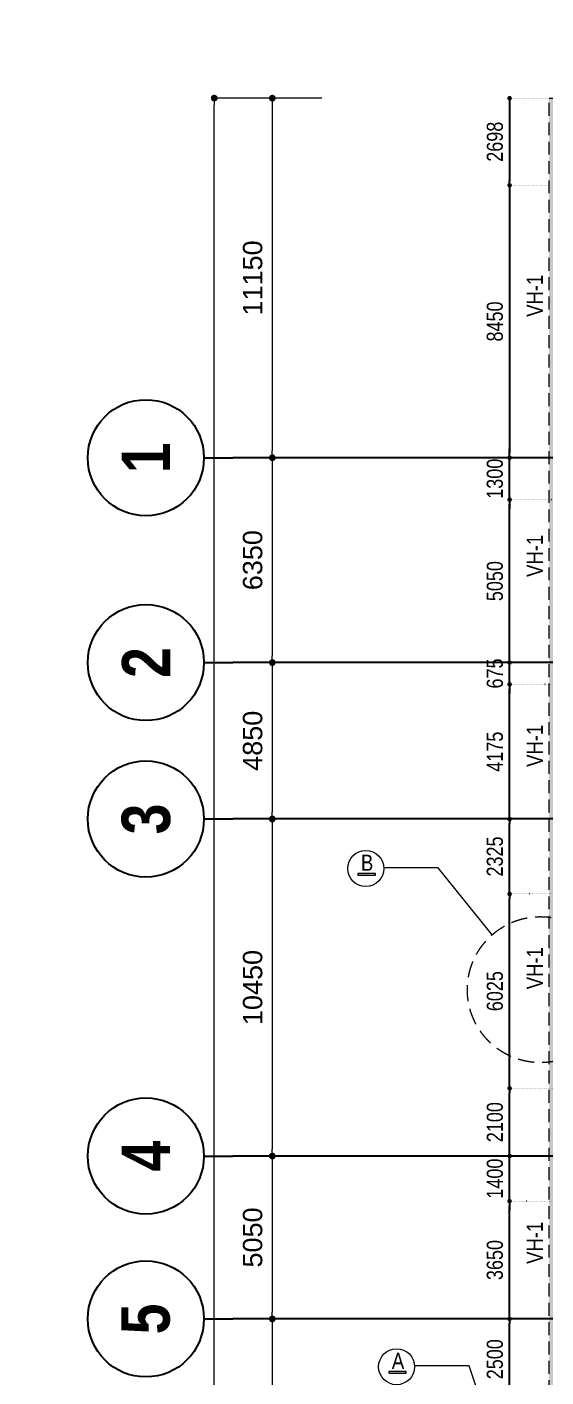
# Model space of a CAD drawing. Header units: millimetres. Extents: x 2356525 to 2927188, y -665534 to -417818.
# Drawn here: x 2675209 to 2691293, y -486232 to -444375 of the extents above; entities that cross this region are included whole.
import ezdxf
from ezdxf.enums import TextEntityAlignment as Align
from ezdxf.xclip import XClip

# ---------------------------------------------------------------- set-up
doc = ezdxf.new("R2010")
doc.units = ezdxf.units.MM
doc.header["$LTSCALE"] = 200
doc.header["$MEASUREMENT"] = 0
doc.header["$XCLIPFRAME"] = 0
for name, pattern in [('CHG_XX_Cot_Ham 2$0$MB_Luoi truc$0$HTT Hidden 21', [3, 2, -1]), ('CHG_XX_Luoi truc$0$MB_Luoi truc$0$Center101', [13, 10, -1, 1, -1]), ('DOT2', [0.125, 0, -0.125]), ('HIDDEN', [0.375, 0.25, -0.125])]:
    doc.linetypes.add(name, pattern=pattern)
doc.layers.get('0').update_dxf_attribs({"lineweight": 9})
doc.layers.get('Defpoints').update_dxf_attribs({"color": 10, "lineweight": 0})
for name, color, linetype, lineweight in [('CHG_XX_Cot_Ham 2$0$MB_Luoi truc$0$Dim 300', 1, 'Continuous', 5), ('CHG_XX_Cot_Ham 2$0$NS-Pier-H2', 150, 'Continuous', 13), ('CHG_XX_Damsan_Ham 2$0$CHG_XX_Damsan_Ham 2$0$CHG_XX_Damsan_Ham 2$0$Start net bao', 3, 'Continuous', 18), ('CHG_XX_Damsan_Ham 2$0$CHG_XX_Damsan_Ham 2$0$DBAO', 3, 'Continuous', 13), ('CHG_XX_Damsan_Ham 2$0$CHG_XX_Damsan_Ham 2$0$Start net bao', 3, 'Continuous', 18), ('CHG_XX_Damsan_Ham 2$0$HATCH', 57, 'Continuous', 9), ('DBAO', 90, 'Continuous', 13), ('DMo', 9, 'HIDDEN', 9), ('STICK', 1, 'Continuous', 9), ('TEXT P X', 1, 'Continuous', 9)]:
    doc.layers.add(name, color=color, linetype=linetype, lineweight=lineweight)
for name, color, linetype in [('CHG_XX_Luoi truc$0$Grid', 34, 'Continuous'), ('CHG_XX_Luoi truc$0$Grid Line', 251, 'CHG_XX_Luoi truc$0$MB_Luoi truc$0$Center101'), ('dim', 1, 'Continuous')]:
    doc.layers.add(name, color=color, linetype=linetype)
doc.styles.add('CHG_XX_Cot_Ham 2$0$MB_Luoi truc$0$Arial_C', font='arial.ttf')
doc.styles.add('CHG_XX_Luoi truc$0$MB_Luoi truc$0$Grid A-F$0$VNI-HelveCB', font='')
doc.styles.add('MB_Luoi truc$0$Arial_C', font='arial.ttf', dxfattribs={"width": 0.8})
doc.styles.add('TTP-HelCon', font='')
doc.styles.get('CHG_XX_Luoi truc$0$MB_Luoi truc$0$Grid A-F$0$VNI-HelveCB').set_extended_font_data('VNI-Helve-Condense', bold=True)
doc.styles.get('TTP-HelCon').set_extended_font_data('VNI-Helve-Condense')
doc.dimstyles.new('200', dxfattribs={"dimscale": 200, "dimtxt": 2.5, "dimasz": 0.7, "dimexe": 0.0003, "dimexo": 0, "dimgap": 1, "dimtad": 1, "dimdec": 0, "dimzin": 12, "dimdsep": 46, "dimtxsty": 'MB_Luoi truc$0$Arial_C', "dimblk": 'MB_Luoi truc$0$_Dot', "dimcen": 0.5, "dimclrd": 256, "dimclre": 8, "dimclrt": 1, "dimadec": 0, "dimazin": 0, "dimtfac": 1, "dimtdec": 0, "dimtix": 1, "dimtmove": 2, "dimatfit": 3, "dimldrblk": 'MB_Luoi truc$0$HTT Arrow 30', "dimfxl": 1, "dimtolj": 1, "dimtzin": 0, "dimlwe": -1, "dimarcsym": 0})
doc.dimstyles.new('CHG_XX_Cot_Ham 2$0$MB_Luoi truc$0$Dim 300 (A1-A2)', dxfattribs={"dimscale": 300, "dimtxt": 2, "dimasz": 0.7, "dimexe": 0, "dimexo": 1, "dimgap": 1, "dimtad": 1, "dimdec": 0, "dimzin": 12, "dimdsep": 46, "dimtxsty": 'CHG_XX_Cot_Ham 2$0$MB_Luoi truc$0$Arial_C', "dimblk": 'CHG_XX_Cot_Ham 2$0$MB_Luoi truc$0$_Dot', "dimcen": 1, "dimclrd": 256, "dimclre": 256, "dimclrt": 3, "dimadec": 0, "dimazin": 0, "dimtfac": 1, "dimtdec": 0, "dimtix": 1, "dimtmove": 2, "dimatfit": 3, "dimldrblk": 'CHG_XX_Cot_Ham 2$0$MB_Luoi truc$0$HTT Arrow 30', "dimfxl": 1, "dimtolj": 1, "dimtzin": 0, "dimarcsym": 0})
doc.dimstyles.new('TTP-100', dxfattribs={"dimscale": 100, "dimtxt": 2.5, "dimasz": 1, "dimexe": 1, "dimexo": 0, "dimgap": 0.09, "dimtad": 0, "dimdec": 4, "dimrnd": 1, "dimdsep": 46, "dimtxsty": 'TTP-HelCon', "dimblk": 'Stick', "dimcen": 0.09, "dimdle": 1.5, "dimclrd": 256, "dimclre": 256, "dimclrt": 7, "dimadec": 0, "dimazin": 0, "dimtfac": 1, "dimtdec": 4, "dimtix": 1, "dimtmove": 0, "dimatfit": 3, "dimfxl": 1, "dimtvp": 1, "dimtolj": 1, "dimtzin": 0, "dimlwd": -1, "dimlwe": -1, "dimarcsym": 1})

# ---------------------------------------------------------------- blocks, each defined once
blk = doc.blocks.new('MB_Luoi truc$0$_Dot')
at = {"color": 0, "linetype": 'ByBlock', "lineweight": -2}
blk.add_line((-0.5, 0), (-1, 0), dxfattribs=at)
at = {"color": 0, "linetype": 'ByBlock', "const_width": 0.5}
blk.add_lwpolyline([(-0.25, 0, 1), (0.25, 0, 1)], format="xyb", close=True, dxfattribs=at)
blk = doc.blocks.new('*D55')
at = {"layer": 'Defpoints', "color": 0, "transparency": 16777216}
for p in [(2691389, -449281), (2690165, -457731), (2691389, -457731)]:
    blk.add_point(p, dxfattribs=at)
at = {"layer": 'dim', "color": 8, "linetype": 'DOT2', "transparency": 16777216}
for p, q in [((2691389, -449281), (2690165, -449281)), ((2691389, -457731), (2690165, -457731))]:
    blk.add_line(p, q, dxfattribs=at)
at = {"layer": 'dim', "lineweight": -2, "transparency": 16777216}
blk.add_line((2690165, -449421), (2690165, -457591), dxfattribs=at)
at = {"layer": 'dim', "lineweight": -2, "transparency": 16777216, "xscale": 140, "yscale": 140, "zscale": 140}
for p, rotation in [((2690165, -449281), 90), ((2690165, -457731), 270)]:
    blk.add_blockref('MB_Luoi truc$0$_Dot', p, dxfattribs=dict(at, rotation=rotation))
at = {"layer": 'dim', "color": 1, "transparency": 16777216, "insert": (2689710, -453506), "char_height": 500, "attachment_point": 5, "rotation": 90, "style": 'MB_Luoi truc$0$Arial_C'}
blk.add_mtext('\\A1;8450', dxfattribs=at)
blk = doc.blocks.new('MB_Luoi truc$0$HTT Arrow 30')
blk.add_hatch(color=256).paths.add_polyline_path([(-2.5, 0.375), (-2.5, -0.375), (0, 0)])
at = {"color": 0, "linetype": 'ByBlock', "lineweight": -2}
for p, q in [((0, 0), (-2.5, 0.375)), ((-2.5, -0.375), (-2.5, 0.375)), ((0, 0), (-2.5, -0.375))]:
    blk.add_line(p, q, dxfattribs=at)
blk = doc.blocks.new('*D56')
at = {"layer": 'Defpoints', "color": 0, "transparency": 16777216}
for p in [(2691389, -446583), (2690165, -449281), (2691389, -449281)]:
    blk.add_point(p, dxfattribs=at)
at = {"layer": 'dim', "color": 8, "linetype": 'DOT2', "transparency": 16777216}
for p, q in [((2691389, -446583), (2690165, -446583)), ((2691389, -449281), (2690165, -449281))]:
    blk.add_line(p, q, dxfattribs=at)
at = {"layer": 'dim', "lineweight": -2, "transparency": 16777216}
blk.add_line((2690165, -446723), (2690165, -449141), dxfattribs=at)
at = {"layer": 'dim', "lineweight": -2, "transparency": 16777216, "xscale": 140, "yscale": 140, "zscale": 140}
for p, rotation in [((2690165, -446583), 90), ((2690165, -449281), 270)]:
    blk.add_blockref('MB_Luoi truc$0$_Dot', p, dxfattribs=dict(at, rotation=rotation))
at = {"layer": 'dim', "color": 1, "transparency": 16777216, "insert": (2689710, -447932), "char_height": 500, "attachment_point": 5, "rotation": 90, "style": 'MB_Luoi truc$0$Arial_C'}
blk.add_mtext('\\A1;2698', dxfattribs=at)
blk = doc.blocks.new('Stick')
at = {"layer": 'STICK'}
h = blk.add_hatch(color=256, dxfattribs=at)
edge = h.paths.add_edge_path()
edge.add_line((0.3, 0.5), (-0.5, -0.3))
edge.add_arc((-0.4, -0.4), 0.141, 135, 315)
edge.add_line((-0.3, -0.5), (0.5, 0.3))
edge.add_arc((0.4, 0.4), 0.141, 315, 495)
blk.add_line((1, 0), (-1, 0), dxfattribs=at)
blk.add_lwpolyline([(0.3, 0.5), (-0.5, -0.3, 1), (-0.3, -0.5), (0.5, 0.3, 1), (0.3, 0.5, 1)], format="xyb", dxfattribs=at)
blk = doc.blocks.new('CHG_XX_Cot_Ham 2$0$MB_Luoi truc$0$_Dot')
at = {"color": 0, "linetype": 'ByBlock', "lineweight": -2}
blk.add_line((-0.5, 0), (-1, 0), dxfattribs=at)
at = {"color": 0, "linetype": 'ByBlock', "const_width": 0.5}
blk.add_lwpolyline([(-0.25, 0, 1), (0.25, 0, 1)], format="xyb", close=True, dxfattribs=at)
blk = doc.blocks.new('*D805')
at = {"layer": 'CHG_XX_Cot_Ham 2$0$MB_Luoi truc$0$Dim 300', "lineweight": -2, "transparency": 16777216}
for p, q in [((-17945, 163400), (-19478, 163400)), ((-19478, 163190), (-19478, 152460)), ((-17945, 152250), (-19478, 152250))]:
    blk.add_line(p, q, dxfattribs=at)
at = {"layer": 'Defpoints', "color": 0, "transparency": 16777216}
for p in [(-17645, 163400), (-19478, 152250), (-17645, 152250)]:
    blk.add_point(p, dxfattribs=at)
at = {"layer": 'CHG_XX_Cot_Ham 2$0$MB_Luoi truc$0$Dim 300', "lineweight": -2, "transparency": 16777216, "xscale": 210, "yscale": 210, "zscale": 210}
for p, rotation in [((-19478, 163400), 90), ((-19478, 152250), 270)]:
    blk.add_blockref('CHG_XX_Cot_Ham 2$0$MB_Luoi truc$0$_Dot', p, dxfattribs=dict(at, rotation=rotation))
at = {"layer": 'CHG_XX_Cot_Ham 2$0$MB_Luoi truc$0$Dim 300', "color": 3, "transparency": 16777216, "insert": (-20085, 157825), "char_height": 600, "attachment_point": 5, "rotation": 90, "style": 'CHG_XX_Cot_Ham 2$0$MB_Luoi truc$0$Arial_C'}
blk.add_mtext('\\A1;11150', dxfattribs=at)
blk = doc.blocks.new('CHG_XX_Cot_Ham 2$0$MB_Luoi truc$0$HTT Arrow 30')
blk.add_hatch(color=256).paths.add_polyline_path([(-2.5, 0.375), (-2.5, -0.375), (0, 0)])
at = {"color": 0, "linetype": 'ByBlock', "lineweight": -2}
for p, q in [((0, 0), (-2.5, 0.375)), ((-2.5, -0.375), (-2.5, 0.375)), ((0, 0), (-2.5, -0.375))]:
    blk.add_line(p, q, dxfattribs=at)
blk = doc.blocks.new('*D806')
at = {"layer": 'CHG_XX_Cot_Ham 2$0$MB_Luoi truc$0$Dim 300', "lineweight": -2, "transparency": 16777216}
for p, q in [((-17945, 152250), (-19478, 152250)), ((-19478, 152040), (-19478, 146110)), ((-17945, 145900), (-19478, 145900))]:
    blk.add_line(p, q, dxfattribs=at)
at = {"layer": 'Defpoints', "color": 0, "transparency": 16777216}
for p in [(-17645, 152250), (-19478, 145900), (-17645, 145900)]:
    blk.add_point(p, dxfattribs=at)
at = {"layer": 'CHG_XX_Cot_Ham 2$0$MB_Luoi truc$0$Dim 300', "lineweight": -2, "transparency": 16777216, "xscale": 210, "yscale": 210, "zscale": 210}
for p, rotation in [((-19478, 152250), 90), ((-19478, 145900), 270)]:
    blk.add_blockref('CHG_XX_Cot_Ham 2$0$MB_Luoi truc$0$_Dot', p, dxfattribs=dict(at, rotation=rotation))
at = {"layer": 'CHG_XX_Cot_Ham 2$0$MB_Luoi truc$0$Dim 300', "color": 3, "transparency": 16777216, "insert": (-20085, 149075), "char_height": 600, "attachment_point": 5, "rotation": 90, "style": 'CHG_XX_Cot_Ham 2$0$MB_Luoi truc$0$Arial_C'}
blk.add_mtext('\\A1;6350', dxfattribs=at)
blk = doc.blocks.new('*D807')
at = {"layer": 'CHG_XX_Cot_Ham 2$0$MB_Luoi truc$0$Dim 300', "lineweight": -2, "transparency": 16777216}
for p, q in [((-17945, 145900), (-19478, 145900)), ((-19478, 145690), (-19478, 141260)), ((-17945, 141050), (-19478, 141050))]:
    blk.add_line(p, q, dxfattribs=at)
at = {"layer": 'Defpoints', "color": 0, "transparency": 16777216}
for p in [(-17645, 145900), (-19478, 141050), (-17645, 141050)]:
    blk.add_point(p, dxfattribs=at)
at = {"layer": 'CHG_XX_Cot_Ham 2$0$MB_Luoi truc$0$Dim 300', "lineweight": -2, "transparency": 16777216, "xscale": 210, "yscale": 210, "zscale": 210}
for p, rotation in [((-19478, 145900), 90), ((-19478, 141050), 270)]:
    blk.add_blockref('CHG_XX_Cot_Ham 2$0$MB_Luoi truc$0$_Dot', p, dxfattribs=dict(at, rotation=rotation))
at = {"layer": 'CHG_XX_Cot_Ham 2$0$MB_Luoi truc$0$Dim 300', "color": 3, "transparency": 16777216, "insert": (-20085, 143475), "char_height": 600, "attachment_point": 5, "rotation": 90, "style": 'CHG_XX_Cot_Ham 2$0$MB_Luoi truc$0$Arial_C'}
blk.add_mtext('\\A1;4850', dxfattribs=at)
blk = doc.blocks.new('*D808')
at = {"layer": 'CHG_XX_Cot_Ham 2$0$MB_Luoi truc$0$Dim 300', "lineweight": -2, "transparency": 16777216}
for p, q in [((-17945, 141050), (-19478, 141050)), ((-19478, 140840), (-19478, 130810)), ((-17945, 130600), (-19478, 130600))]:
    blk.add_line(p, q, dxfattribs=at)
at = {"layer": 'Defpoints', "color": 0, "transparency": 16777216}
for p in [(-17645, 141050), (-19478, 130600), (-17645, 130600)]:
    blk.add_point(p, dxfattribs=at)
at = {"layer": 'CHG_XX_Cot_Ham 2$0$MB_Luoi truc$0$Dim 300', "lineweight": -2, "transparency": 16777216, "xscale": 210, "yscale": 210, "zscale": 210}
for p, rotation in [((-19478, 141050), 90), ((-19478, 130600), 270)]:
    blk.add_blockref('CHG_XX_Cot_Ham 2$0$MB_Luoi truc$0$_Dot', p, dxfattribs=dict(at, rotation=rotation))
at = {"layer": 'CHG_XX_Cot_Ham 2$0$MB_Luoi truc$0$Dim 300', "color": 3, "transparency": 16777216, "insert": (-20085, 135825), "char_height": 600, "attachment_point": 5, "rotation": 90, "style": 'CHG_XX_Cot_Ham 2$0$MB_Luoi truc$0$Arial_C'}
blk.add_mtext('\\A1;10450', dxfattribs=at)
blk = doc.blocks.new('*D809')
at = {"layer": 'CHG_XX_Cot_Ham 2$0$MB_Luoi truc$0$Dim 300', "lineweight": -2, "transparency": 16777216}
for p, q in [((-17945, 130600), (-19478, 130600)), ((-19478, 130390), (-19478, 125760)), ((-17945, 125550), (-19478, 125550))]:
    blk.add_line(p, q, dxfattribs=at)
at = {"layer": 'Defpoints', "color": 0, "transparency": 16777216}
for p in [(-17645, 130600), (-19478, 125550), (-17645, 125550)]:
    blk.add_point(p, dxfattribs=at)
at = {"layer": 'CHG_XX_Cot_Ham 2$0$MB_Luoi truc$0$Dim 300', "lineweight": -2, "transparency": 16777216, "xscale": 210, "yscale": 210, "zscale": 210}
for p, rotation in [((-19478, 130600), 90), ((-19478, 125550), 270)]:
    blk.add_blockref('CHG_XX_Cot_Ham 2$0$MB_Luoi truc$0$_Dot', p, dxfattribs=dict(at, rotation=rotation))
at = {"layer": 'CHG_XX_Cot_Ham 2$0$MB_Luoi truc$0$Dim 300', "color": 3, "transparency": 16777216, "insert": (-20085, 128075), "char_height": 600, "attachment_point": 5, "rotation": 90, "style": 'CHG_XX_Cot_Ham 2$0$MB_Luoi truc$0$Arial_C'}
blk.add_mtext('\\A1;5050', dxfattribs=at)
blk = doc.blocks.new('*D810')
at = {"layer": 'CHG_XX_Cot_Ham 2$0$MB_Luoi truc$0$Dim 300', "lineweight": -2, "transparency": 16777216}
for p, q in [((-17945, 125550), (-19478, 125550)), ((-19478, 125340), (-19478, 116360)), ((-17945, 116150), (-19478, 116150))]:
    blk.add_line(p, q, dxfattribs=at)
at = {"layer": 'Defpoints', "color": 0, "transparency": 16777216}
for p in [(-17645, 125550), (-19478, 116150), (-17645, 116150)]:
    blk.add_point(p, dxfattribs=at)
at = {"layer": 'CHG_XX_Cot_Ham 2$0$MB_Luoi truc$0$Dim 300', "lineweight": -2, "transparency": 16777216, "xscale": 210, "yscale": 210, "zscale": 210}
for p, rotation in [((-19478, 125550), 90), ((-19478, 116150), 270)]:
    blk.add_blockref('CHG_XX_Cot_Ham 2$0$MB_Luoi truc$0$_Dot', p, dxfattribs=dict(at, rotation=rotation))
at = {"layer": 'CHG_XX_Cot_Ham 2$0$MB_Luoi truc$0$Dim 300', "color": 3, "transparency": 16777216, "insert": (-20085, 120850), "char_height": 600, "attachment_point": 5, "rotation": 90, "style": 'CHG_XX_Cot_Ham 2$0$MB_Luoi truc$0$Arial_C'}
blk.add_mtext('\\A1;9400', dxfattribs=at)
blk = doc.blocks.new('*D826')
at = {"layer": 'CHG_XX_Cot_Ham 2$0$MB_Luoi truc$0$Dim 300', "lineweight": -2, "transparency": 16777216}
for p, q in [((-17945, 163400), (-21278, 163400)), ((-21278, -8790), (-21278, 163190)), ((-17945, -9000), (-21278, -9000))]:
    blk.add_line(p, q, dxfattribs=at)
at = {"layer": 'Defpoints', "color": 0, "transparency": 16777216}
for p in [(-21278, 163400), (-17645, 163400), (-17645, -9000)]:
    blk.add_point(p, dxfattribs=at)
at = {"layer": 'CHG_XX_Cot_Ham 2$0$MB_Luoi truc$0$Dim 300', "lineweight": -2, "transparency": 16777216, "xscale": 210, "yscale": 210, "zscale": 210}
for p, rotation in [((-21278, 163400), 90), ((-21278, -9000), 270)]:
    blk.add_blockref('CHG_XX_Cot_Ham 2$0$MB_Luoi truc$0$_Dot', p, dxfattribs=dict(at, rotation=rotation))
at = {"layer": 'CHG_XX_Cot_Ham 2$0$MB_Luoi truc$0$Dim 300', "color": 3, "transparency": 16777216, "insert": (-21885, 77200), "char_height": 600, "attachment_point": 5, "rotation": 90, "style": 'CHG_XX_Cot_Ham 2$0$MB_Luoi truc$0$Arial_C'}
blk.add_mtext('\\A1;172400', dxfattribs=at)
blk = doc.blocks.new('*U837')
at = {"layer": 'CHG_XX_Luoi truc$0$Grid', "lineweight": -2}
blk.add_line((0, 441), (0, 438), dxfattribs=at)
blk.add_circle((0, 447), 6, dxfattribs=at)
at = {"layer": 'CHG_XX_Luoi truc$0$Grid Line'}
blk.add_line((0, 0), (0, 438), dxfattribs=at)
at = {"layer": 'CHG_XX_Luoi truc$0$Grid', "lineweight": -2, "style": 'CHG_XX_Luoi truc$0$MB_Luoi truc$0$Grid A-F$0$VNI-HelveCB'}
for tag, p in [('GRIDSUB', (0, 447)), ('GRID', (0, -9))]:
    blk.add_attdef(tag, text='', height=5, dxfattribs=at).set_placement(p, align=Align.MIDDLE)
blk = doc.blocks.new('CHG_XX_Luoi truc')
at = {"layer": 'CHG_XX_Luoi truc$0$Grid'}
ref = blk.add_blockref('*U837', (110703, 152250), dxfattribs=dict(at, xscale=300.0000000000013, yscale=300.0000000000013, zscale=300.0000000000013, rotation=90))
ref.add_attrib('GRIDSUB', '1', dxfattribs={"lineweight": -2, "height": 1500, "rotation": 90, "style": 'CHG_XX_Luoi truc$0$MB_Luoi truc$0$Grid A-F$0$VNI-HelveCB'}).set_placement((-23397, 152250), align=Align.MIDDLE)
ref = blk.add_blockref('*U837', (110703, 145900), dxfattribs=dict(at, xscale=300.0000000000013, yscale=300.0000000000013, zscale=300.0000000000013, rotation=90))
ref.add_attrib('GRIDSUB', '2', dxfattribs={"lineweight": -2, "height": 1500, "rotation": 90, "style": 'CHG_XX_Luoi truc$0$MB_Luoi truc$0$Grid A-F$0$VNI-HelveCB'}).set_placement((-23397, 145900), align=Align.MIDDLE)
ref = blk.add_blockref('*U837', (110703, 141050), dxfattribs=dict(at, xscale=300.0000000000013, yscale=300.0000000000013, zscale=300.0000000000013, rotation=90))
ref.add_attrib('GRIDSUB', '3', dxfattribs={"lineweight": -2, "height": 1500, "rotation": 90, "style": 'CHG_XX_Luoi truc$0$MB_Luoi truc$0$Grid A-F$0$VNI-HelveCB'}).set_placement((-23397, 141050), align=Align.MIDDLE)
ref = blk.add_blockref('*U837', (110703, 130600), dxfattribs=dict(at, xscale=300.0000000000013, yscale=300.0000000000013, zscale=300.0000000000013, rotation=90))
ref.add_attrib('GRIDSUB', '4', dxfattribs={"lineweight": -2, "height": 1500, "rotation": 90, "style": 'CHG_XX_Luoi truc$0$MB_Luoi truc$0$Grid A-F$0$VNI-HelveCB'}).set_placement((-23397, 130600), align=Align.MIDDLE)
ref = blk.add_blockref('*U837', (110703, 125550), dxfattribs=dict(at, xscale=300.0000000000013, yscale=300.0000000000013, zscale=300.0000000000013, rotation=90))
ref.add_attrib('GRIDSUB', '5', dxfattribs={"lineweight": -2, "height": 1500, "rotation": 90, "style": 'CHG_XX_Luoi truc$0$MB_Luoi truc$0$Grid A-F$0$VNI-HelveCB'}).set_placement((-23397, 125550), align=Align.MIDDLE)
blk = doc.blocks.new('*D325')
at = {"layer": 'Defpoints', "color": 0, "transparency": 16777216}
for p in [(2690165, -484431), (2691689, -484431), (2692342, -486931)]:
    blk.add_point(p, dxfattribs=at)
at = {"layer": 'dim', "color": 8, "linetype": 'DOT2', "transparency": 16777216}
for p, q in [((2691689, -484431), (2690165, -484431)), ((2692342, -486931), (2690165, -486931))]:
    blk.add_line(p, q, dxfattribs=at)
at = {"layer": 'dim', "lineweight": -2, "transparency": 16777216}
blk.add_line((2690165, -486791), (2690165, -484571), dxfattribs=at)
at = {"layer": 'dim', "lineweight": -2, "transparency": 16777216, "xscale": 140, "yscale": 140, "zscale": 140}
for p, rotation in [((2690165, -484431), 90), ((2690165, -486931), 270)]:
    blk.add_blockref('MB_Luoi truc$0$_Dot', p, dxfattribs=dict(at, rotation=rotation))
at = {"layer": 'dim', "color": 1, "transparency": 16777216, "insert": (2689710, -485681), "char_height": 500, "attachment_point": 5, "rotation": 90, "style": 'MB_Luoi truc$0$Arial_C'}
blk.add_mtext('\\A1;2500', dxfattribs=at)
blk = doc.blocks.new('*D326')
at = {"layer": 'Defpoints', "color": 0, "transparency": 16777216}
for p in [(2690165, -480781), (2692491, -480781), (2691689, -484431)]:
    blk.add_point(p, dxfattribs=at)
at = {"layer": 'dim', "color": 8, "linetype": 'DOT2', "transparency": 16777216}
for p, q in [((2692491, -480781), (2690165, -480781)), ((2691689, -484431), (2690165, -484431))]:
    blk.add_line(p, q, dxfattribs=at)
at = {"layer": 'dim', "lineweight": -2, "transparency": 16777216}
blk.add_line((2690165, -484291), (2690165, -480921), dxfattribs=at)
at = {"layer": 'dim', "lineweight": -2, "transparency": 16777216, "xscale": 140, "yscale": 140, "zscale": 140}
for p, rotation in [((2690165, -480781), 90), ((2690165, -484431), 270)]:
    blk.add_blockref('MB_Luoi truc$0$_Dot', p, dxfattribs=dict(at, rotation=rotation))
at = {"layer": 'dim', "color": 1, "transparency": 16777216, "insert": (2689709, -482606), "char_height": 500, "attachment_point": 5, "rotation": 90, "style": 'MB_Luoi truc$0$Arial_C'}
blk.add_mtext('\\A1;3650', dxfattribs=at)
blk = doc.blocks.new('*D327')
at = {"layer": 'Defpoints', "color": 0, "transparency": 16777216}
for p in [(2690165, -479381), (2691689, -479381), (2692491, -480781)]:
    blk.add_point(p, dxfattribs=at)
at = {"layer": 'dim', "lineweight": -2, "transparency": 16777216}
for p, q in [((2690165, -479241), (2690165, -479101)), ((2690165, -480781), (2690165, -479381)), ((2690165, -480921), (2690165, -481061))]:
    blk.add_line(p, q, dxfattribs=at)
at = {"layer": 'dim', "color": 8, "linetype": 'DOT2', "transparency": 16777216}
for p, q in [((2691689, -479381), (2690165, -479381)), ((2692491, -480781), (2690165, -480781))]:
    blk.add_line(p, q, dxfattribs=at)
at = {"layer": 'dim', "lineweight": -2, "transparency": 16777216, "xscale": 140, "yscale": 140, "zscale": 140}
for p, rotation in [((2690165, -479381), 270), ((2690165, -480781), 90)]:
    blk.add_blockref('MB_Luoi truc$0$_Dot', p, dxfattribs=dict(at, rotation=rotation))
at = {"layer": 'dim', "color": 1, "transparency": 16777216, "insert": (2689710, -480081), "char_height": 500, "attachment_point": 5, "rotation": 90, "style": 'MB_Luoi truc$0$Arial_C'}
blk.add_mtext('\\A1;1400', dxfattribs=at)
blk = doc.blocks.new('*D328')
at = {"layer": 'Defpoints', "color": 0, "transparency": 16777216}
for p in [(2690165, -477281), (2692539, -477281), (2691689, -479381)]:
    blk.add_point(p, dxfattribs=at)
at = {"layer": 'dim', "color": 8, "linetype": 'DOT2', "transparency": 16777216}
for p, q in [((2692539, -477281), (2690165, -477281)), ((2691689, -479381), (2690165, -479381))]:
    blk.add_line(p, q, dxfattribs=at)
at = {"layer": 'dim', "lineweight": -2, "transparency": 16777216}
blk.add_line((2690165, -479241), (2690165, -477421), dxfattribs=at)
at = {"layer": 'dim', "lineweight": -2, "transparency": 16777216, "xscale": 140, "yscale": 140, "zscale": 140}
for p, rotation in [((2690165, -477281), 90), ((2690165, -479381), 270)]:
    blk.add_blockref('MB_Luoi truc$0$_Dot', p, dxfattribs=dict(at, rotation=rotation))
at = {"layer": 'dim', "color": 1, "transparency": 16777216, "insert": (2689710, -478331), "char_height": 500, "attachment_point": 5, "rotation": 90, "style": 'MB_Luoi truc$0$Arial_C'}
blk.add_mtext('\\A1;2100', dxfattribs=at)
blk = doc.blocks.new('*D329')
at = {"layer": 'Defpoints', "color": 0, "transparency": 16777216}
for p in [(2690165, -471256), (2692519, -471256), (2692539, -477281)]:
    blk.add_point(p, dxfattribs=at)
at = {"layer": 'dim', "color": 8, "linetype": 'DOT2', "transparency": 16777216}
for p, q in [((2692519, -471256), (2690165, -471256)), ((2692539, -477281), (2690165, -477281))]:
    blk.add_line(p, q, dxfattribs=at)
at = {"layer": 'dim', "lineweight": -2, "transparency": 16777216}
blk.add_line((2690165, -477141), (2690165, -471396), dxfattribs=at)
at = {"layer": 'dim', "lineweight": -2, "transparency": 16777216, "xscale": 140, "yscale": 140, "zscale": 140}
for p, rotation in [((2690165, -471256), 90), ((2690165, -477281), 270)]:
    blk.add_blockref('MB_Luoi truc$0$_Dot', p, dxfattribs=dict(at, rotation=rotation))
at = {"layer": 'dim', "color": 1, "transparency": 16777216, "insert": (2689710, -474269), "char_height": 500, "attachment_point": 5, "rotation": 90, "style": 'MB_Luoi truc$0$Arial_C'}
blk.add_mtext('\\A1;6025', dxfattribs=at)
blk = doc.blocks.new('*D330')
at = {"layer": 'Defpoints', "color": 0, "transparency": 16777216}
for p in [(2690165, -468931), (2691689, -468931), (2692519, -471256)]:
    blk.add_point(p, dxfattribs=at)
at = {"layer": 'dim', "color": 8, "linetype": 'DOT2', "transparency": 16777216}
for p, q in [((2691689, -468931), (2690165, -468931)), ((2692519, -471256), (2690165, -471256))]:
    blk.add_line(p, q, dxfattribs=at)
at = {"layer": 'dim', "lineweight": -2, "transparency": 16777216}
blk.add_line((2690165, -471116), (2690165, -469071), dxfattribs=at)
at = {"layer": 'dim', "lineweight": -2, "transparency": 16777216, "xscale": 140, "yscale": 140, "zscale": 140}
for p, rotation in [((2690165, -468931), 90), ((2690165, -471256), 270)]:
    blk.add_blockref('MB_Luoi truc$0$_Dot', p, dxfattribs=dict(at, rotation=rotation))
at = {"layer": 'dim', "color": 1, "transparency": 16777216, "insert": (2689709, -470094), "char_height": 500, "attachment_point": 5, "rotation": 90, "style": 'MB_Luoi truc$0$Arial_C'}
blk.add_mtext('\\A1;2325', dxfattribs=at)
blk = doc.blocks.new('*D331')
at = {"layer": 'Defpoints', "color": 0, "transparency": 16777216}
for p in [(2690165, -464756), (2691689, -464756), (2691689, -468931)]:
    blk.add_point(p, dxfattribs=at)
at = {"layer": 'dim', "color": 8, "linetype": 'DOT2', "transparency": 16777216}
for p, q in [((2691689, -464756), (2690165, -464756)), ((2691689, -468931), (2690165, -468931))]:
    blk.add_line(p, q, dxfattribs=at)
at = {"layer": 'dim', "lineweight": -2, "transparency": 16777216}
blk.add_line((2690165, -468791), (2690165, -464896), dxfattribs=at)
at = {"layer": 'dim', "lineweight": -2, "transparency": 16777216, "xscale": 140, "yscale": 140, "zscale": 140}
for p, rotation in [((2690165, -464756), 90), ((2690165, -468931), 270)]:
    blk.add_blockref('MB_Luoi truc$0$_Dot', p, dxfattribs=dict(at, rotation=rotation))
at = {"layer": 'dim', "color": 1, "transparency": 16777216, "insert": (2689710, -466844), "char_height": 500, "attachment_point": 5, "rotation": 90, "style": 'MB_Luoi truc$0$Arial_C'}
blk.add_mtext('\\A1;4175', dxfattribs=at)
blk = doc.blocks.new('*D332')
at = {"layer": 'Defpoints', "color": 0, "transparency": 16777216}
for p in [(2690165, -464081), (2691689, -464081), (2691689, -464756)]:
    blk.add_point(p, dxfattribs=at)
at = {"layer": 'dim', "lineweight": -2, "transparency": 16777216}
for p, q in [((2690165, -463941), (2690165, -463801)), ((2690165, -464756), (2690165, -464081)), ((2690165, -464896), (2690165, -465036))]:
    blk.add_line(p, q, dxfattribs=at)
at = {"layer": 'dim', "color": 8, "linetype": 'DOT2', "transparency": 16777216}
for p, q in [((2691689, -464081), (2690165, -464081)), ((2691689, -464756), (2690165, -464756))]:
    blk.add_line(p, q, dxfattribs=at)
at = {"layer": 'dim', "lineweight": -2, "transparency": 16777216, "xscale": 140, "yscale": 140, "zscale": 140}
for p, rotation in [((2690165, -464081), 270), ((2690165, -464756), 90)]:
    blk.add_blockref('MB_Luoi truc$0$_Dot', p, dxfattribs=dict(at, rotation=rotation))
at = {"layer": 'dim', "color": 1, "transparency": 16777216, "insert": (2689710, -464419), "char_height": 500, "attachment_point": 5, "rotation": 90, "style": 'MB_Luoi truc$0$Arial_C'}
blk.add_mtext('\\A1;675', dxfattribs=at)
blk = doc.blocks.new('*D333')
at = {"layer": 'Defpoints', "color": 0, "transparency": 16777216}
for p in [(2690165, -459031), (2692498, -459031), (2691689, -464081)]:
    blk.add_point(p, dxfattribs=at)
at = {"layer": 'dim', "color": 8, "linetype": 'DOT2', "transparency": 16777216}
for p, q in [((2692498, -459031), (2690165, -459031)), ((2691689, -464081), (2690165, -464081))]:
    blk.add_line(p, q, dxfattribs=at)
at = {"layer": 'dim', "lineweight": -2, "transparency": 16777216}
blk.add_line((2690165, -463941), (2690165, -459171), dxfattribs=at)
at = {"layer": 'dim', "lineweight": -2, "transparency": 16777216, "xscale": 140, "yscale": 140, "zscale": 140}
for p, rotation in [((2690165, -459031), 90), ((2690165, -464081), 270)]:
    blk.add_blockref('MB_Luoi truc$0$_Dot', p, dxfattribs=dict(at, rotation=rotation))
at = {"layer": 'dim', "color": 1, "transparency": 16777216, "insert": (2689710, -461556), "char_height": 500, "attachment_point": 5, "rotation": 90, "style": 'MB_Luoi truc$0$Arial_C'}
blk.add_mtext('\\A1;5050', dxfattribs=at)
blk = doc.blocks.new('*D334')
at = {"layer": 'Defpoints', "color": 0, "transparency": 16777216}
for p in [(2690165, -457731), (2691689, -457731), (2692498, -459031)]:
    blk.add_point(p, dxfattribs=at)
at = {"layer": 'dim', "lineweight": -2, "transparency": 16777216}
for p, q in [((2690165, -457591), (2690165, -457451)), ((2690165, -459031), (2690165, -457731)), ((2690165, -459171), (2690165, -459311))]:
    blk.add_line(p, q, dxfattribs=at)
at = {"layer": 'dim', "color": 8, "linetype": 'DOT2', "transparency": 16777216}
for p, q in [((2691689, -457731), (2690165, -457731)), ((2692498, -459031), (2690165, -459031))]:
    blk.add_line(p, q, dxfattribs=at)
at = {"layer": 'dim', "lineweight": -2, "transparency": 16777216, "xscale": 140, "yscale": 140, "zscale": 140}
for p, rotation in [((2690165, -457731), 270), ((2690165, -459031), 90)]:
    blk.add_blockref('MB_Luoi truc$0$_Dot', p, dxfattribs=dict(at, rotation=rotation))
at = {"layer": 'dim', "color": 1, "transparency": 16777216, "insert": (2689709, -458381), "char_height": 500, "attachment_point": 5, "rotation": 90, "style": 'MB_Luoi truc$0$Arial_C'}
blk.add_mtext('\\A1;1300', dxfattribs=at)
blk = doc.blocks.new('CHG_XX_Cot_Ham 2')
at = {"layer": 'CHG_XX_Cot_Ham 2$0$NS-Pier-H2'}
h = blk.add_hatch(color=256, dxfattribs=at)
h.dxf.hatch_style = 1
h.paths.add_polyline_path([(99639.2, 163400), (-10900, 163400), (-10900, 85450), (-300, 85450), (-300, 84050), (32350, 84050), (32350, -9000), (103575.5, -9000), (106050, -6022), (106050, 158254.3)])
h.paths.add_polyline_path([(99533.7, 163100), (105750, 158110.4), (105750, 90450), (105650, 90450), (105750, 90450), (105750, 13850), (105750, 13722.3), (105750, -5913.6), (103434.7, -8700), (93599.8, -8700), (93299.8, -8700), (32650, -8700), (32650, 84350), (0, 84350), (0, 85750), (-10600, 85750), (-10600, 163100), (93600, 163100)], flags=16)
blk.add_line((103575.5, -9000), (32350, -9000), dxfattribs=at)
at = {"layer": 'CHG_XX_Cot_Ham 2$0$NS-Pier-H2', "linetype": 'CHG_XX_Cot_Ham 2$0$MB_Luoi truc$0$HTT Hidden 21'}
blk.add_lwpolyline([(99639.2, 163400), (106050, 158254.3), (106050, -6022), (103575.5, -9000), (32350, -9000), (32350, 84050), (-300, 84050), (-300, 85450), (-10900, 85450), (-10900, 163400)], close=True, dxfattribs=at)
at = {"layer": 'CHG_XX_Cot_Ham 2$0$NS-Pier-H2'}
blk.add_blockref('CHG_XX_Luoi truc', (0, 0), dxfattribs=at)
at = {"layer": 'CHG_XX_Cot_Ham 2$0$MB_Luoi truc$0$Dim 300'}
for base, p1, p2, picture, middle in [((-21278.2, 163400), (-17645.1, -9000), (-17645.1, 163400), '*D826', (-21884.5, 77200)), ((-19478.2, 152250), (-17645.1, 163400), (-17645.1, 152250), '*D805', (-20084.5, 157825)), ((-19478.2, 145900), (-17645.1, 152250), (-17645.1, 145900), '*D806', (-20084.7, 149075)), ((-19478.2, 141050), (-17645.1, 145900), (-17645.1, 141050), '*D807', (-20084.5, 143475)), ((-19478.2, 130600), (-17645.1, 141050), (-17645.1, 130600), '*D808', (-20084.5, 135825)), ((-19478.2, 125550), (-17645.1, 130600), (-17645.1, 125550), '*D809', (-20084.5, 128075)), ((-19478.2, 116150), (-17645.1, 125550), (-17645.1, 116150), '*D810', (-20084.5, 120850))]:
    dim = blk.add_linear_dim(base=base, p1=p1, p2=p2, angle=90, dimstyle='CHG_XX_Cot_Ham 2$0$MB_Luoi truc$0$Dim 300 (A1-A2)', dxfattribs=at)
    dim.commit()
    dim.dimension.update_dxf_attribs({"geometry": picture, "text_midpoint": middle})
blk = doc.blocks.new('CHG_XX_Damsan_Ham 2', base_point=(3089256, -609981))
at = {"layer": 'CHG_XX_Damsan_Ham 2$0$CHG_XX_Damsan_Ham 2$0$CHG_XX_Damsan_Ham 2$0$Start net bao'}
blk.add_lwpolyline([(-10900, 163400), (99639, 163400), (106050, 158250), (106050, -6022), (103576, -9000), (32350, -9000), (32350, 84050), (-300, 84050)], dxfattribs=at)
at = {"layer": 'CHG_XX_Damsan_Ham 2$0$CHG_XX_Damsan_Ham 2$0$Start net bao'}
blk.add_lwpolyline([(-10900, 163400), (99639, 163400), (106050, 158250), (106050, -6022), (103576, -9000), (32350, -9000), (32350, 84050), (-300, 84050)], dxfattribs=at)
at = {"layer": 'CHG_XX_Damsan_Ham 2$0$CHG_XX_Damsan_Ham 2$0$DBAO'}
blk.add_blockref('CHG_XX_Cot_Ham 2', (0, 0), dxfattribs=at)
at = {"layer": 'CHG_XX_Damsan_Ham 2$0$HATCH'}
blk.add_blockref('CHG_XX_Cot_Ham 2', (0, 0), dxfattribs=at)

msp = doc.modelspace()

# ---------------------------------------------------------------- hatches: boundary and pattern name
at = {"layer": 'TEXT P X'}
h = msp.add_hatch(color=256, dxfattribs=at)
h.dxf.hatch_style = 1
h.paths.add_polyline_path([(2685466.6, -470620.7), (2685466.6, -470669.7), (2686006, -470669.7), (2686006, -470620.7)])
h = msp.add_hatch(color=256, dxfattribs=at)
h.dxf.hatch_style = 1
h.paths.add_polyline_path([(2686963.9, -486065.9), (2686424.5, -486065.9), (2686424.5, -486115), (2686963.9, -486115)])

# ---------------------------------------------------------------- linework, layer by layer
at = {"layer": 'DMo', "linetype": 'Continuous'}
for centre in [(2685706.1, -470467.6), (2686664, -485912.9)]:
    msp.add_circle(centre, 558.7, dxfattribs=at)
at = {"layer": 'DMo', "ltscale": 10}
msp.add_circle((2691119.1, -474221.9), 2262.8, dxfattribs=at)
at = {"layer": 'TEXT P X'}
for points in [[(2686006, -470620.7), (2685466.6, -470620.7), (2685466.6, -470669.7), (2686006, -470669.7)], [(2686963.9, -486065.9), (2686424.5, -486065.9), (2686424.5, -486115), (2686963.9, -486115)]]:
    msp.add_lwpolyline(points, close=True, dxfattribs=at)

# ---------------------------------------------------------------- block references
msp.add_blockref('CHG_XX_Damsan_Ham 2', (5791545.2, -1219962))
ref = msp.add_blockref('CHG_XX_Damsan_Ham 2', (14645813.1, -2852377.3), dxfattribs=dict(xscale=4, yscale=4, zscale=4))
XClip(ref).set_block_clipping_path([(88044.093317966, -9310.2364550614), (91922.3408475821, -6235.1632990871)])
at = {"layer": 'DBAO'}
msp.add_blockref('CHG_XX_Cot_Ham 2', (2702289.2, -609981), dxfattribs=at)

# ---------------------------------------------------------------- texts
at = {"layer": 'TEXT P X', "style": 'TTP-HelCon'}
for s, rotation, p in [('VH-1', 90, (2691196.6, -453361)), ('VH-1', 90, (2691196.6, -461425.4)), ('VH-1', 90, (2691196.6, -467314.6)), ('B', 359.99941, (2685558.4, -470536.1)), ('VH-1', 90, (2691196.6, -474210.6)), ('VH-1', 90, (2691196.6, -482725.1)), ('A', 359.99941, (2686516.4, -485981.4))]:
    msp.add_text(s, height=500, rotation=rotation, dxfattribs=at).set_placement(p)

# ---------------------------------------------------------------- dimensions: what is measured, and where the dimension line sits
at = {"layer": 'dim'}
for base, p1, p2, picture, middle in [((2690164.8, -449281), (2691389.2, -446583), (2691389.2, -449281), '*D56', (2689709.5, -447932)), ((2690164.8, -457731), (2691389.2, -449281), (2691389.2, -457731), '*D55', (2689709.5, -453506)), ((2690164.8, -457731), (2692497.9, -459031), (2691689.2, -457731), '*D334', (2689709.4, -458381)), ((2690164.8, -459031), (2691689.2, -464081), (2692497.9, -459031), '*D333', (2689709.5, -461556)), ((2690164.8, -464081), (2691689.2, -464756), (2691689.2, -464081), '*D332', (2689709.5, -464418.5)), ((2690164.8, -464756), (2691689.2, -468931), (2691689.2, -464756), '*D331', (2689709.5, -466843.5)), ((2690164.8, -468931), (2692518.8, -471256), (2691689.2, -468931), '*D330', (2689709.4, -470093.5)), ((2690164.8, -471256), (2692539.4, -477281), (2692518.8, -471256), '*D329', (2689709.5, -474268.5)), ((2690164.8, -477281), (2691689.2, -479381), (2692539.4, -477281), '*D328', (2689709.5, -478331)), ((2690164.8, -479381), (2692490.7, -480781), (2691689.2, -479381), '*D327', (2689709.5, -480081)), ((2690164.8, -480781), (2691689.2, -484431), (2692490.7, -480781), '*D326', (2689709.4, -482606)), ((2690164.8, -484431), (2692342.5, -486931), (2691689.2, -484431), '*D325', (2689709.5, -485681))]:
    dim = msp.add_linear_dim(base=base, p1=p1, p2=p2, angle=90, dimstyle='200', dxfattribs=at)
    dim.commit()
    dim.dimension.update_dxf_attribs({"geometry": picture, "text_midpoint": middle})

# ---------------------------------------------------------------- leaders
at = {"layer": 'DMo', "linetype": 'Continuous'}
for points in [[(2689626.4, -472521.3), (2687949.8, -470441.9), (2686264.2, -470441.8)], [(2690318, -490095.3), (2688907.8, -485887.1), (2687222.2, -485887.1)]]:
    msp.add_leader(points, dimstyle='TTP-100', override={"dimgap": 0.09, "dimtad": 0, "dimfxl": 3.75, "dimfxlon": 1}, dxfattribs=at)

doc.saveas('drawing.dxf')
